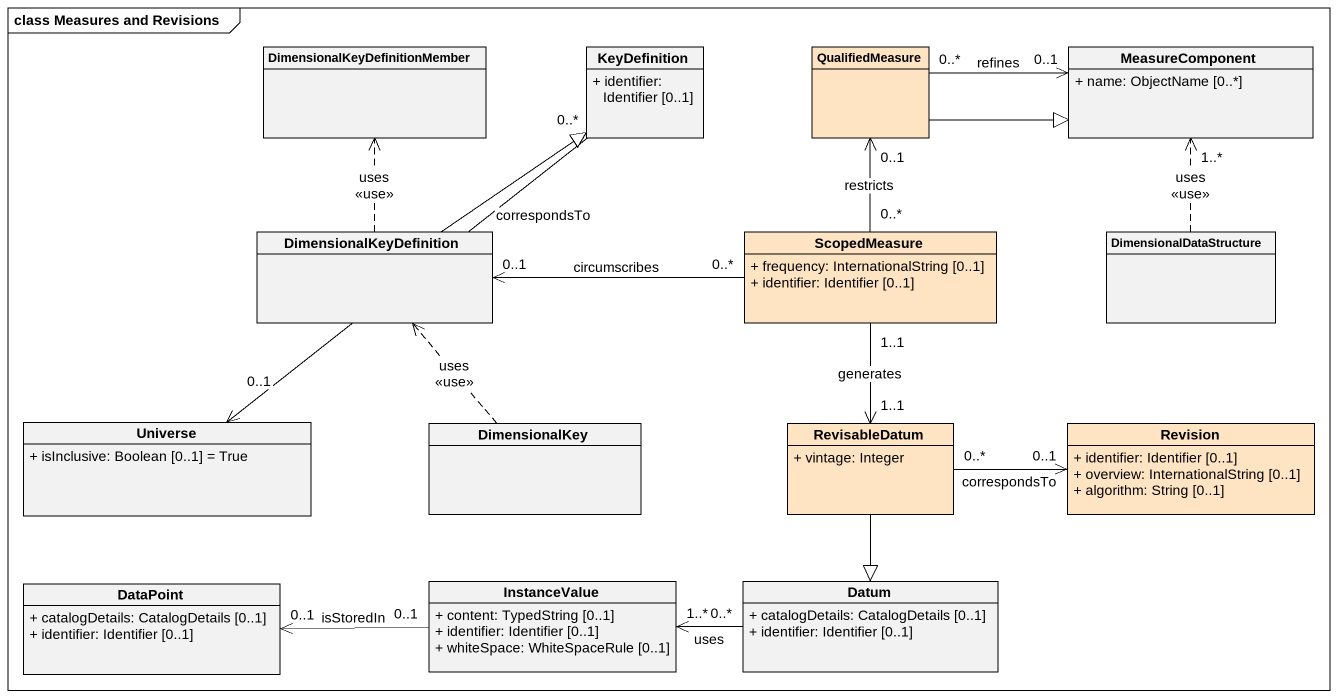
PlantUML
@startuml
mainframe class Measures and Revisions
hide circle
hide empty members
skinparam classAttributeIconSize 0
class "DimensionalKeyDefinitionMember" as DimensionalKeyDefinitionMemb
class KeyDefinition {
  + identifier: Identifier [0..1]
}
class QualifiedMeasure #FFE4C4
class MeasureComponent {
  + name: ObjectName [0..*]
}
class DimensionalKeyDefinition
class ScopedMeasure #FFE4C4 {
  + frequency: InternationalString [0..1]
  + identifier: Identifier [0..1]
}
class DimensionalDataStructure
class Universe {
  + isInclusive: Boolean [0..1] = True
}
class DimensionalKey
class RevisableDatum #FFE4C4 {
  + vintage: Integer
}
class Revision #FFE4C4 {
  + identifier: Identifier [0..1]
  + overview: InternationalString [0..1]
  + algorithm: String [0..1]
}
class DataPoint {
  + catalogDetails: CatalogDetails [0..1]
  + identifier: Identifier [0..1]
}
class InstanceValue {
  + content: TypedString [0..1]
  + identifier: Identifier [0..1]
  + whiteSpace: WhiteSpaceRule [0..1]
}
class Datum {
  + catalogDetails: CatalogDetails [0..1]
  + identifier: Identifier [0..1]
}
KeyDefinition "0..*" --> "0..1" Universe : correspondsTo
QualifiedMeasure "0..*" -right-> "0..1" MeasureComponent : refines
QualifiedMeasure -right-|> MeasureComponent
DimensionalKeyDefinition .up.> DimensionalKeyDefinitionMemb : uses\n<<use>>
DimensionalKeyDefinition -up-|> KeyDefinition
ScopedMeasure "0..*" -up-> "0..1" QualifiedMeasure : restricts
ScopedMeasure "0..*" -left-> "0..1" DimensionalKeyDefinition : circumscribes
ScopedMeasure "1..1" --> "1..1" RevisableDatum : generates
DimensionalDataStructure .up.> "1..*" MeasureComponent : uses\n<<use>>
DimensionalKey .up.> DimensionalKeyDefinition : uses\n<<use>>
RevisableDatum "0..*" -right-> "0..1" Revision : correspondsTo
RevisableDatum --|> Datum
InstanceValue "0..1" -left-> "0..1" DataPoint : isStoredIn
Datum "0..*" -left-> "1..*" InstanceValue : uses
@enduml
